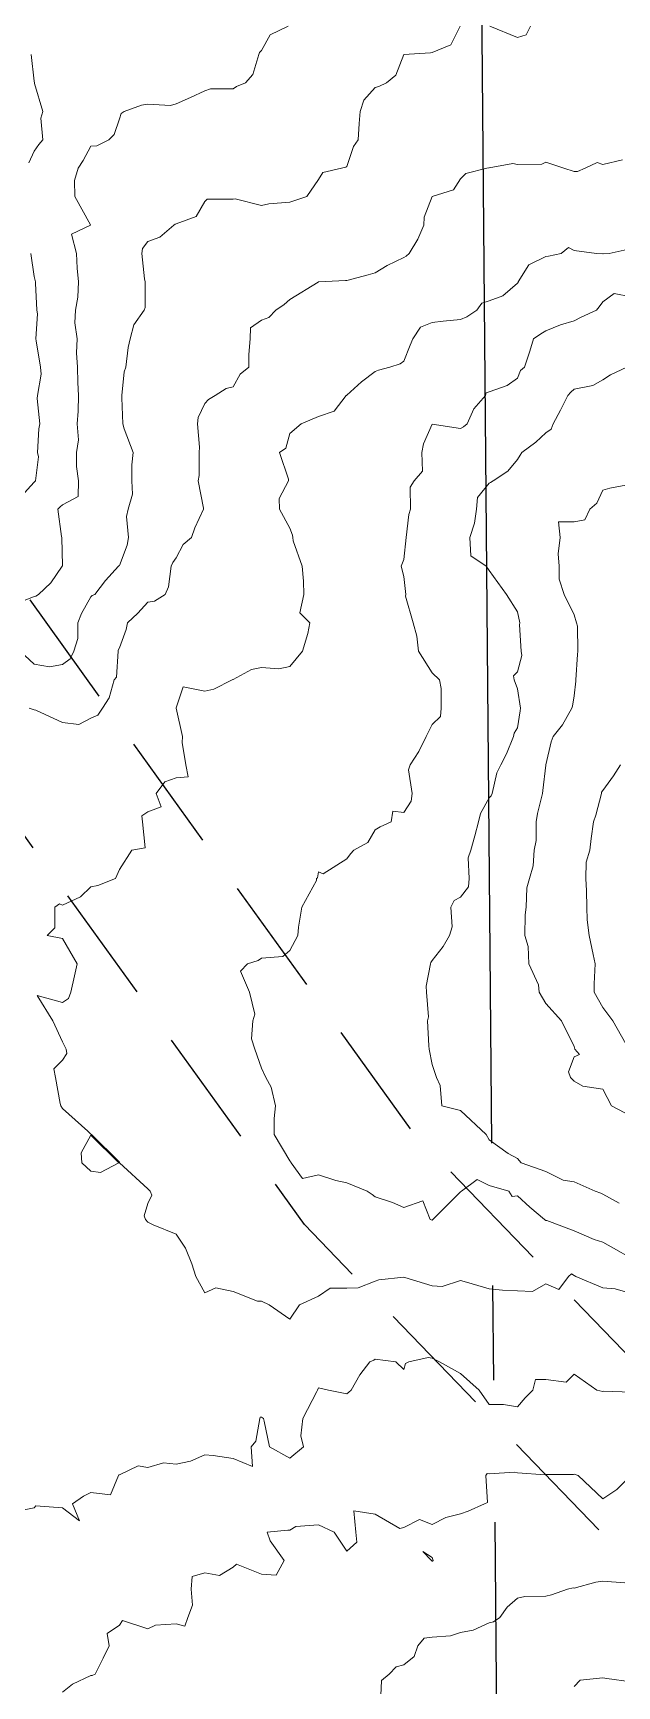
# Model space of a CAD drawing. Extents: x 537850 to 541798, y 6045627 to 6050132.
# Drawn here: x 539840.2 to 539901.8, y 6047248.8 to 6047423.3 of the extents above; entities that cross this region are included whole.
import ezdxf

# ---------------------------------------------------------------- set-up
doc = ezdxf.new("R2010")
doc.units = 0
doc.header["$LTSCALE"] = 5
for name, pattern in [('DASHED2', [9.525, 6.35, -3.175]), ('foc-ACCESSROAD', [3.75, 2.5, -1.25]), ('foc-QUARTERLINE', [33, 25, -3, 2, -3])]:
    doc.linetypes.add(name, pattern=pattern)
doc.layers.add('Contour_Line_Intermediate', color=7, linetype='DASHED2', true_color=0xd9d9d9)
doc.layers.add('Contour_Line_Major', color=7, linetype='Continuous', true_color=0x6b6b6b)
doc.layers.add('F-AR', color=190, linetype='foc-ACCESSROAD')
doc.layers.add('L-SECQ', color=8, linetype='foc-QUARTERLINE')

msp = doc.modelspace()

# ---------------------------------------------------------------- linework, layer by layer
at = {"layer": 'Contour_Line_Intermediate', "linetype": 'Continuous', "lineweight": 13, "flags": 128}
for points, elevation in [([(539867.124, 6047424.002), (539865.236, 6047423.097), (539864.332, 6047421.436), (539864.122, 6047421.211), (539864.048, 6047421.002), (539863.421, 6047418.912), (539862.641, 6047418.002), (539861.69, 6047417.644), (539861.332, 6047417.375), (539858.949, 6047417.385), (539858.332, 6047417.173), (539856.847, 6047416.487), (539855.332, 6047415.789), (539854.716, 6047415.618), (539852.332, 6047415.779), (539851.68, 6047415.654), (539849.849, 6047415.002), (539849.539, 6047414.796), (539849.332, 6047414.202), (539848.782, 6047412.552), (539848.232, 6047412.002), (539846.966, 6047411.369), (539846.333, 6047411.332), (539845.508, 6047409.826), (539844.969, 6047409.002), (539844.616, 6047407.719), (539844.62, 6047406.002), (539846.298, 6047403.037), (539846.272, 6047403.003), (539844.286, 6047402.05), (539844.823, 6047400.003), (539844.896, 6047398.439), (539845.029, 6047397.003), (539844.948, 6047395.388), (539844.717, 6047394.003), (539844.644, 6047392.692), (539844.882, 6047391.003), (539844.815, 6047389.52), (539844.908, 6047388.003), (539844.94, 6047386.396), (539845.022, 6047385.003), (539844.968, 6047383.368), (539844.872, 6047382.004), (539845.008, 6047380.329), (539844.806, 6047379.004), (539844.806, 6047377.53), (539845.036, 6047376.004), (539844.979, 6047374.358), (539843.333, 6047373.473), (539843.072, 6047373.265), (539842.826, 6047373.004), (539843.225, 6047370.111), (539843.249, 6047370.004), (539843.319, 6047367.018), (539843.304, 6047367.004), (539842.115, 6047365.222), (539840.797, 6047364.004), (539840.525, 6047363.812), (539840.333, 6047363.798), (539838.348, 6047362.989)], 920.956), ([(539885.292, 6047424.002), (539884.289, 6047422.043), (539882.331, 6047421.234), (539882.142, 6047421.19), (539879.331, 6047421.002), (539879.33, 6047421.002), (539879.33, 6047421.002), (539878.512, 6047418.821), (539877.529, 6047418.002), (539876.716, 6047417.617), (539876.331, 6047417.525), (539875.136, 6047416.197), (539874.746, 6047415.002), (539874.617, 6047413.716), (539874.536, 6047412.002), (539874.034, 6047411.299), (539873.331, 6047409.192), (539873.231, 6047409.102), (539872.764, 6047409.002), (539870.783, 6047408.55), (539870.331, 6047407.815), (539869.093, 6047406.002), (539867.332, 6047405.416), (539865.085, 6047405.25), (539864.332, 6047405.053), (539861.557, 6047405.777), (539861.332, 6047405.747), (539858.608, 6047405.727), (539858.332, 6047405.482), (539857.43, 6047403.904), (539855.332, 6047403.118), (539855.23, 6047403.105), (539855.069, 6047403.003), (539853.61, 6047401.725), (539852.332, 6047401.26), (539851.788, 6047400.547), (539851.687, 6047400.003), (539851.999, 6047397.336), (539852.042, 6047397.003), (539852.042, 6047394.294), (539851.955, 6047394.003), (539850.87, 6047392.466), (539850.479, 6047391.003), (539850.27, 6047390.065), (539850.018, 6047388.003), (539849.834, 6047387.502), (539849.588, 6047385.003), (539849.582, 6047384.754), (539849.694, 6047382.004), (539849.855, 6047381.481), (539850.805, 6047379.004), (539850.66, 6047377.677), (539850.66, 6047376.004), (539850.733, 6047374.604), (539850.269, 6047373.004), (539850.09, 6047372.246), (539850.311, 6047370.004), (539850.14, 6047369.197), (539849.332, 6047367.076), (539849.291, 6047367.046), (539849.243, 6047367.004), (539847.857, 6047365.48), (539846.751, 6047364.004), (539846.449, 6047363.888), (539846.333, 6047363.766), (539845.353, 6047361.984), (539844.958, 6047361.005), (539844.962, 6047359.376), (539844.544, 6047358.005), (539844.143, 6047357.195), (539843.333, 6047356.608), (539841.972, 6047356.365), (539840.333, 6047356.652), (539838.871, 6047358.005)], 921.956), ([(539892.715, 6047424.002), (539892.24, 6047423.092), (539891.33, 6047422.812), (539888.424, 6047424.002)], 921.956), ([(539902.425, 6047409.907), (539900.33, 6047409.414), (539899.737, 6047409.596), (539898.488, 6047409.002), (539897.674, 6047408.658), (539897.33, 6047408.658), (539896.229, 6047409.002), (539894.33, 6047409.636), (539893.893, 6047409.44), (539891.33, 6047409.382), (539890.833, 6047409.499), (539888.331, 6047409.044), (539888.3, 6047409.033), (539888.102, 6047409.002), (539885.891, 6047408.442), (539885.331, 6047407.869), (539884.599, 6047406.734), (539882.331, 6047406.018), (539882.323, 6047406.01), (539882.32, 6047406.002), (539881.49, 6047403.844), (539881.44, 6047403.003), (539880.825, 6047401.509), (539879.921, 6047400.003), (539879.608, 6047399.725), (539879.331, 6047399.58), (539877.587, 6047398.746), (539876.331, 6047397.95), (539875.592, 6047397.742), (539873.331, 6047397.155), (539873.193, 6047397.141), (539870.386, 6047397.003), (539870.339, 6047396.995), (539870.331, 6047396.997), (539870.313, 6047396.985), (539867.332, 6047395.13), (539866.73, 6047394.604), (539865.829, 6047394.003), (539865.105, 6047393.23), (539864.332, 6047392.961), (539863.177, 6047392.157), (539863.127, 6047391.003), (539863.007, 6047389.328), (539863.007, 6047388.003), (539862.071, 6047387.264), (539861.332, 6047385.909), (539860.594, 6047385.742), (539859.433, 6047385.003), (539858.74, 6047384.595), (539858.332, 6047384.183), (539857.654, 6047382.682), (539857.571, 6047382.004), (539857.795, 6047379.541), (539857.767, 6047379.004), (539857.767, 6047376.569), (539857.661, 6047376.004), (539858.223, 6047373.113), (539858.224, 6047373.004), (539857.31, 6047371.026), (539856.946, 6047370.004), (539856.046, 6047369.29), (539855.332, 6047367.878), (539854.97, 6047367.366), (539854.787, 6047367.004), (539854.528, 6047364.808), (539854.158, 6047364.004), (539853.051, 6047363.285), (539852.332, 6047363.186), (539851.291, 6047362.046), (539850.207, 6047361.005), (539850.042, 6047360.295), (539849.332, 6047358.379), (539849.216, 6047358.121), (539849.217, 6047358.005), (539849.047, 6047355.29), (539848.793, 6047355.005), (539848.258, 6047353.079), (539847.568, 6047352.005), (539847.064, 6047351.274), (539846.333, 6047350.966), (539845.073, 6047350.265), (539843.333, 6047350.491), (539840.53, 6047351.808), (539840.333, 6047351.82), (539839.816, 6047352.005)], 922.956), ([(539902.893, 6047400.44), (539900.998, 6047400.003), (539900.383, 6047399.95), (539900.33, 6047399.956), (539899.655, 6047400.003), (539897.33, 6047400.317), (539896.702, 6047400.631), (539895.947, 6047400.003), (539894.611, 6047399.722), (539894.33, 6047399.676), (539892.543, 6047398.791), (539891.408, 6047397.003), (539891.39, 6047396.943), (539891.33, 6047396.877), (539889.783, 6047395.55), (539888.331, 6047395.015), (539887.591, 6047394.743), (539887.048, 6047394.003), (539886.002, 6047393.332), (539885.331, 6047393.027), (539883.478, 6047392.856), (539882.331, 6047392.729), (539881.119, 6047392.215), (539880.295, 6047391.003), (539880.015, 6047390.319), (539879.331, 6047388.646), (539878.969, 6047388.365), (539877.884, 6047388.003), (539876.658, 6047387.677), (539876.331, 6047387.56), (539874.888, 6047386.447), (539873.331, 6047385.034), (539873.308, 6047385.027), (539873.274, 6047385.003), (539871.994, 6047383.341), (539870.331, 6047382.809), (539868.524, 6047382.004), (539867.332, 6047381.005), (539866.896, 6047379.439), (539866.22, 6047379.004), (539867.164, 6047376.172), (539867.188, 6047376.004), (539866.207, 6047374.128), (539866.242, 6047373.004), (539867.332, 6047371.007), (539867.6, 6047370.272), (539867.626, 6047370.004), (539867.676, 6047369.66), (539868.635, 6047367.004), (539868.751, 6047365.424), (539868.801, 6047364.004), (539868.389, 6047362.062), (539869.416, 6047361.005), (539869.227, 6047359.901), (539868.654, 6047358.005), (539867.332, 6047356.387), (539866.163, 6047356.174), (539864.332, 6047356.305), (539863.261, 6047356.075), (539861.332, 6047355.023), (539861.318, 6047355.019), (539861.234, 6047355.005), (539859.316, 6047354.021), (539858.332, 6047353.813), (539856.071, 6047354.266), (539855.332, 6047352.051), (539855.326, 6047352.012), (539855.326, 6047352.005), (539855.332, 6047351.992), (539856.009, 6047349.005), (539855.967, 6047348.371), (539856.341, 6047346.005), (539856.6, 6047344.738), (539855.332, 6047344.648), (539854.119, 6047344.219), (539853.224, 6047343.005), (539853.733, 6047341.605), (539852.332, 6047341.044), (539851.708, 6047340.63), (539851.775, 6047340.006), (539852.068, 6047337.27), (539850.658, 6047337.006), (539849.332, 6047334.985), (539848.911, 6047334.006), (539847.069, 6047333.27), (539846.333, 6047333.147), (539845.239, 6047332.1), (539843.333, 6047331.21), (539843.007, 6047331.332), (539842.517, 6047331.006), (539842.517, 6047328.821), (539841.705, 6047328.006), (539843.333, 6047327.685), (539844.875, 6047325.006), (539844.589, 6047323.75), (539844.194, 6047322.006), (539843.973, 6047321.367), (539843.333, 6047320.918), (539840.651, 6047321.688), (539842.307, 6047319.007), (539843.333, 6047316.785), (539843.725, 6047316.007), (539843.805, 6047315.535), (539843.333, 6047314.839), (539842.417, 6047313.923), (539842.6, 6047313.007), (539843.073, 6047310.267), (539843.153, 6047310.007), (539843.333, 6047309.738), (539845.993, 6047307.347), (539846.333, 6047307.042), (539846.401, 6047307.007), (539849.332, 6047304.076), (539849.363, 6047304.007), (539852.332, 6047301.269), (539852.59, 6047301.007), (539852.761, 6047300.579), (539852.332, 6047299.722), (539851.94, 6047298.4), (539852.099, 6047298.008), (539852.332, 6047297.746), (539852.894, 6047297.446), (539855.332, 6047296.482), (539856.326, 6047295.008), (539856.989, 6047293.351), (539857.402, 6047292.008), (539858.332, 6047290.28), (539859.526, 6047290.814), (539861.332, 6047290.414), (539863.921, 6047289.419), (539864.332, 6047289.419), (539865.153, 6047289.008), (539867.332, 6047287.507), (539868.338, 6047289.008), (539870.331, 6047289.916), (539871.573, 6047290.766), (539873.331, 6047290.766), (539874.52, 6047290.819), (539876.331, 6047291.53), (539876.701, 6047291.638), (539879.331, 6047291.92), (539879.448, 6047291.891), (539882.331, 6047291.026), (539883.393, 6047290.946), (539885.331, 6047291.569), (539885.946, 6047291.393), (539888.331, 6047290.712), (539889.764, 6047290.575), (539891.33, 6047290.497), (539892.928, 6047290.41), (539894.33, 6047291.217), (539895.686, 6047290.652), (539896.703, 6047292.008), (539897.051, 6047292.287), (539897.33, 6047292.122), (539897.504, 6047292.008), (539900.33, 6047290.808), (539901.647, 6047290.691), (539903.33, 6047290.222)], 923.956), ([(539902.878, 6047388.003), (539901.149, 6047387.184), (539900.33, 6047386.654), (539899.267, 6047386.066), (539897.33, 6047385.679), (539896.976, 6047385.357), (539896.654, 6047385.003), (539895.859, 6047383.475), (539895.093, 6047382.004), (539894.889, 6047381.445), (539894.33, 6047381.072), (539893.254, 6047380.08), (539891.781, 6047379.004), (539891.622, 6047378.713), (539891.33, 6047378.272), (539890.31, 6047377.025), (539888.779, 6047376.004), (539888.492, 6047375.842), (539888.331, 6047375.768), (539887.101, 6047374.234), (539887.016, 6047373.004), (539886.788, 6047371.547), (539886.292, 6047370.004), (539886.415, 6047368.088), (539888.022, 6047367.004), (539888.331, 6047366.542), (539890.176, 6047364.004), (539891.33, 6047362.191), (539891.58, 6047361.005), (539891.543, 6047360.792), (539891.74, 6047358.005), (539891.783, 6047357.552), (539891.33, 6047355.855), (539890.93, 6047355.405), (539890.972, 6047355.005), (539891.33, 6047354.033), (539891.668, 6047352.005), (539891.605, 6047351.731), (539891.33, 6047349.937), (539890.972, 6047349.363), (539890.904, 6047349.005), (539890.169, 6047347.167), (539889.588, 6047346.005), (539889.169, 6047345.167), (539888.662, 6047343.005), (539888.575, 6047342.761), (539888.331, 6047342.536), (539887.437, 6047340.899), (539887.206, 6047340.006), (539886.82, 6047338.516), (539886.428, 6047337.006), (539886.149, 6047336.188), (539886.251, 6047334.006), (539886.183, 6047333.153), (539885.331, 6047332.064), (539884.645, 6047331.692), (539884.316, 6047331.006), (539884.428, 6047328.909), (539884.166, 6047328.006), (539883.496, 6047326.841), (539882.331, 6047325.358), (539882.2, 6047325.138), (539882.163, 6047325.006), (539881.692, 6047322.646), (539881.741, 6047322.006), (539881.934, 6047319.403), (539881.829, 6047319.007), (539881.968, 6047316.37), (539882.004, 6047316.007), (539882.331, 6047314.373), (539882.779, 6047313.007), (539883.171, 6047312.167), (539883.344, 6047310.007), (539885.331, 6047309.539), (539888.043, 6047307.007), (539888.331, 6047306.432), (539890.342, 6047304.996), (539891.33, 6047304.447), (539891.707, 6047304.007), (539894.33, 6047303.093), (539896.151, 6047302.187), (539897.33, 6047301.992), (539899.535, 6047301.007), (539900.135, 6047300.813), (539900.33, 6047300.685), (539902.058, 6047299.735)], 925.956), ([(539903.33, 6047375.659), (539901.091, 6047375.243), (539900.33, 6047375.009), (539899.701, 6047373.633), (539898.985, 6047373.004), (539898.447, 6047371.887), (539897.33, 6047371.666), (539895.668, 6047371.666), (539895.834, 6047370.004), (539895.613, 6047368.287), (539895.727, 6047367.004), (539895.727, 6047365.607), (539896.262, 6047364.004), (539897.33, 6047361.867), (539897.574, 6047361.005), (539897.667, 6047360.668), (539897.689, 6047358.005), (539897.667, 6047357.668), (539897.495, 6047355.005), (539897.476, 6047354.859), (539897.33, 6047353.299), (539897.126, 6047352.209), (539897.053, 6047352.005), (539896.087, 6047350.248), (539895.083, 6047349.005), (539894.894, 6047348.441), (539894.332, 6047346.005), (539894.332, 6047346.004), (539894.33, 6047346), (539894.025, 6047343.311), (539893.971, 6047343.005), (539893.439, 6047340.897), (539893.317, 6047340.006), (539893.317, 6047338.019), (539893.089, 6047337.006), (539892.985, 6047335.351), (539892.611, 6047334.006), (539892.313, 6047333.023), (539892.259, 6047331.006), (539892.15, 6047330.186), (539892.098, 6047328.006), (539892.477, 6047326.859), (539892.547, 6047325.006), (539893.538, 6047322.799), (539893.626, 6047322.006), (539894.33, 6047320.832), (539895.968, 6047319.007), (539897.33, 6047316.283), (539897.38, 6047316.007), (539897.89, 6047315.447), (539897.33, 6047315.179), (539896.709, 6047313.628), (539896.935, 6047313.007), (539897.33, 6047312.621), (539898.224, 6047312.113), (539900.33, 6047311.766), (539901.261, 6047310.007), (539903.33, 6047308.923)], 926.956), ([(539902.192, 6047346.005), (539901.462, 6047344.874), (539900.33, 6047343.329), (539900.213, 6047343.122), (539900.188, 6047343.005), (539899.613, 6047340.722), (539899.339, 6047340.006), (539899.094, 6047338.242), (539898.969, 6047337.006), (539898.596, 6047335.74), (539898.539, 6047334.006), (539898.607, 6047332.729), (539898.655, 6047331.006), (539898.692, 6047329.644), (539898.896, 6047328.006), (539899.337, 6047326), (539899.533, 6047325.006), (539899.426, 6047322.91), (539899.426, 6047322.006), (539900.33, 6047320.388), (539901.389, 6047319.007), (539902.774, 6047316.562)], 927.955), ([(539838.192, 6047267.15), (539840.333, 6047267.579), (539840.528, 6047267.813), (539843.333, 6047267.58), (539845.112, 6047266.229), (539844.385, 6047268.009), (539845.531, 6047268.811), (539846.333, 6047269.201), (539848.399, 6047268.943), (539849.224, 6047271.009), (539849.273, 6047271.068), (539849.332, 6047271.085), (539851.305, 6047272.036), (539852.332, 6047271.839), (539853.992, 6047272.349), (539855.332, 6047272.208), (539856.82, 6047272.521), (539858.332, 6047273.182), (539859.239, 6047273.102), (539861.332, 6047272.786), (539863.394, 6047271.947), (539863.244, 6047274.009), (539863.733, 6047274.607), (539864.157, 6047277.009), (539864.191, 6047277.149), (539864.332, 6047277.143), (539864.544, 6047277.009), (539864.601, 6047276.739), (539865.186, 6047274.009), (539867.332, 6047272.817), (539868.774, 6047274.009), (539868.495, 6047275.172), (539868.686, 6047277.009), (539870.177, 6047279.854), (539870.234, 6047280.008), (539870.331, 6047280.243), (539871.389, 6047280.008), (539873.331, 6047279.624), (539873.559, 6047279.78), (539873.775, 6047280.008), (539874.705, 6047281.635), (539875.768, 6047283.008), (539876.162, 6047283.178), (539876.331, 6047283.265), (539878.512, 6047283.008), (539879.331, 6047282.19), (539879.513, 6047282.826), (539879.877, 6047283.008), (539881.898, 6047283.441), (539882.331, 6047283.376), (539883.101, 6047283.008), (539885.331, 6047281.754), (539887.309, 6047280.008), (539888.331, 6047278.483), (539889.856, 6047278.483), (539891.33, 6047278.237), (539892.143, 6047279.196), (539892.965, 6047280.008), (539893.221, 6047281.118), (539894.33, 6047281.121), (539896.487, 6047280.851), (539897.33, 6047281.694), (539899.692, 6047280.008), (539900.33, 6047279.872), (539900.435, 6047279.903), (539903.33, 6047279.811)], 922.956), ([(539843.333, 6047248.122), (539844.376, 6047248.967), (539846.333, 6047249.878), (539846.464, 6047249.878), (539846.766, 6047250.01), (539847.621, 6047251.721), (539848.266, 6047253.01), (539848.028, 6047254.315), (539849.332, 6047255.212), (539849.65, 6047255.692), (539852.332, 6047254.821), (539853.145, 6047255.197), (539855.332, 6047255.345), (539856.243, 6047255.099), (539856.561, 6047256.01), (539857.044, 6047257.297), (539856.901, 6047259.01), (539857.012, 6047260.33), (539858.332, 6047260.726), (539859.906, 6047260.435), (539861.332, 6047261.335), (539861.706, 6047261.635), (539864.332, 6047260.585), (539865.858, 6047260.483), (539866.706, 6047262.009), (539865.237, 6047264.103), (539864.94, 6047265.009), (539867.104, 6047265.237), (539867.332, 6047265.243), (539867.939, 6047265.617), (539870.331, 6047265.794), (539871.999, 6047265.009), (539873.331, 6047263.005), (539874.374, 6047263.967), (539874.279, 6047265.009), (539874.079, 6047267.262), (539876.331, 6047266.931), (539878.919, 6047265.421), (539879.331, 6047265.524), (539880.987, 6047266.354), (539882.331, 6047265.816), (539883.784, 6047266.556), (539885.331, 6047266.955), (539886.121, 6047267.218), (539887.862, 6047268.009), (539888.174, 6047268.165), (539887.996, 6047271.009), (539888.124, 6047271.216), (539888.331, 6047271.172), (539891.005, 6047271.334), (539891.33, 6047271.294), (539894.268, 6047271.071), (539894.33, 6047271.11), (539897.229, 6047271.11), (539897.33, 6047271.131), (539897.73, 6047271.009), (539900.33, 6047268.536), (539901.814, 6047269.525), (539903.297, 6047271.009)], 921.956), ([(539876.891, 6047247.01), (539876.978, 6047249.363), (539877.808, 6047250.01), (539878.529, 6047250.812), (539879.331, 6047251.025), (539880.434, 6047251.907), (539880.819, 6047253.01), (539881.5, 6047253.84), (539882.331, 6047253.915), (539884.28, 6047254.06), (539885.331, 6047254.42), (539886.67, 6047254.67), (539888.331, 6047255.435), (539888.798, 6047255.542), (539889.467, 6047256.01), (539890.252, 6047257.088), (539891.33, 6047258.059), (539892.113, 6047258.227), (539894.33, 6047258.253), (539894.936, 6047258.404), (539896.6, 6047259.01), (539897.213, 6047259.126), (539897.33, 6047259.118), (539899.591, 6047259.749), (539900.33, 6047259.833), (539902.656, 6047259.683)], 920.956)]:
    msp.add_lwpolyline(points, dxfattribs=dict(at, elevation=elevation))
for points, elevation in [([(539847.352, 6047302.988), (539849.264, 6047304.007), (539846.333, 6047306.939), (539845.285, 6047305.055), (539845.371, 6047304.007), (539846.333, 6047303.139), (539847.352, 6047302.988)], 923.956), ([(539882.371, 6047261.969), (539882.451, 6047262.009), (539882.331, 6047262.334), (539881.364, 6047262.976), (539882.249, 6047262.009), (539882.331, 6047261.97), (539882.371, 6047261.969)], 921.956)]:
    msp.add_lwpolyline(points, close=True, dxfattribs=dict(at, elevation=elevation))
at = {"layer": 'Contour_Line_Major', "linetype": 'Continuous', "lineweight": 15, "flags": 128}
for points, elevation in [([(539840.043, 6047421.002), (539840.333, 6047418.203), (539840.383, 6047418.002), (539840.386, 6047417.949), (539841.241, 6047415.002), (539841.059, 6047414.276), (539841.266, 6047412.002), (539840.833, 6047411.502), (539840.333, 6047410.795), (539839.768, 6047409.567)], 919.956), ([(539840.002, 6047400.003), (539840.333, 6047397.563), (539840.501, 6047397.003), (539840.472, 6047396.864), (539840.627, 6047394.003), (539840.687, 6047393.649), (539840.526, 6047391.003), (539840.549, 6047390.787), (539840.998, 6047388.003), (539841.069, 6047387.267), (539840.692, 6047385.003), (539840.646, 6047384.69), (539840.951, 6047382.004), (539840.851, 6047381.485), (539840.709, 6047379.004), (539840.803, 6047378.534), (539840.499, 6047376.004), (539840.407, 6047375.93), (539840.333, 6047375.851), (539838.977, 6047374.36)], 919.956), ([(539903.33, 6047395.415), (539901.547, 6047395.786), (539900.33, 6047394.902), (539899.967, 6047394.366), (539899.681, 6047394.003), (539898.042, 6047393.291), (539897.33, 6047392.88), (539895.866, 6047392.467), (539894.33, 6047391.829), (539893.794, 6047391.539), (539893.016, 6047391.003), (539892.652, 6047389.682), (539892.065, 6047388.003), (539891.669, 6047387.664), (539891.33, 6047386.858), (539890.257, 6047386.077), (539888.331, 6047385.389), (539888.046, 6047385.288), (539887.945, 6047385.003), (539886.738, 6047383.596), (539886.03, 6047382.004), (539885.638, 6047381.697), (539885.331, 6047381.519), (539882.346, 6047381.988), (539882.331, 6047381.97), (539881.432, 6047379.903), (539881.232, 6047379.004), (539881.306, 6047377.029), (539880.427, 6047376.004), (539880.006, 6047375.329), (539880.032, 6047373.004), (539879.887, 6047372.448), (539879.605, 6047370.004), (539879.331, 6047367.71), (539879.058, 6047367.004), (539879.331, 6047365.911), (539879.556, 6047364.004), (539879.522, 6047363.814), (539880.324, 6047361.005), (539880.725, 6047359.61), (539880.875, 6047358.005), (539882.331, 6047355.717), (539883.123, 6047355.005), (539883.272, 6047354.063), (539883.272, 6047352.005), (539883.201, 6047351.135), (539882.331, 6047350.283), (539881.915, 6047349.421), (539881.714, 6047349.005), (539880.92, 6047347.416), (539880.022, 6047346.005), (539879.832, 6047345.505), (539880.223, 6047343.005), (539880.134, 6047342.202), (539879.331, 6047340.998), (539878.197, 6047341.139), (539878.008, 6047340.006), (539876.861, 6047339.476), (539876.331, 6047339.167), (539875.531, 6047337.806), (539874.058, 6047337.006), (539873.703, 6047336.635), (539873.331, 6047336.115), (539870.826, 6047334.501), (539870.331, 6047334.715), (539870.249, 6047334.089), (539870.125, 6047334.006), (539870.125, 6047333.8), (539868.569, 6047331.006), (539868.215, 6047328.889), (539868.159, 6047328.006), (539867.332, 6047326.423), (539866.561, 6047325.777), (539864.332, 6047325.621), (539863.984, 6047325.354), (539862.862, 6047325.006), (539862.097, 6047324.241), (539863.055, 6047322.006), (539863.635, 6047319.704), (539863.419, 6047319.007), (539863.259, 6047317.08), (539863.634, 6047316.007), (539864.332, 6047314.014), (539864.772, 6047313.007), (539865.353, 6047311.985), (539865.815, 6047310.007), (539865.666, 6047308.672), (539865.666, 6047307.007), (539867.332, 6047304.232), (539867.415, 6047304.091), (539867.465, 6047304.007), (539868.664, 6047302.34), (539870.331, 6047302.728), (539872.183, 6047302.156), (539873.331, 6047301.878), (539875.493, 6047301.007), (539875.988, 6047300.665), (539876.331, 6047300.427), (539878.145, 6047299.822), (539879.331, 6047299.283), (539881.335, 6047300.012), (539882.137, 6047298.008), (539882.331, 6047297.965), (539882.362, 6047297.977), (539882.419, 6047298.008), (539885.331, 6047300.93), (539885.416, 6047301.007), (539887.085, 6047302.253), (539888.331, 6047301.61), (539890.412, 6047301.007), (539890.772, 6047300.449), (539891.33, 6047300.531), (539892.647, 6047299.324), (539894.198, 6047298.008), (539894.33, 6047297.934), (539894.435, 6047297.903), (539897.33, 6047296.814), (539899.412, 6047295.926), (539900.33, 6047295.629), (539901.475, 6047295.008), (539903.33, 6047293.934)], 924.956), ([(539897.33, 6047248.738), (539897.945, 6047249.395), (539900.33, 6047249.646), (539900.778, 6047249.562), (539903.33, 6047249.223), (539904.453, 6047248.887), (539906.33, 6047248.588)], 919.956)]:
    msp.add_lwpolyline(points, dxfattribs=dict(at, elevation=elevation))
at = {"layer": 'F-AR', "flags": 128}
for points in [[(540687.615, 6046699.301), (540666.728, 6046758.301), (540649.992, 6046882.627), (540637.828, 6046903.799), (540596.613, 6046935.707), (540550.24, 6047018.582), (540494.198, 6047092.24), (540482.261, 6047133.987), (540456.995, 6047158.606, 0.0116076), (540456.741, 6047158.843), (540450.735, 6047164.175, 0.0245364), (540450.162, 6047164.635), (540438.068, 6047173.414, 0.0546261), (540436.649, 6047174.224), (540425.158, 6047179.213, 0.0302936), (540424.306, 6047179.523), (540404.318, 6047185.455), (540392.121, 6047190.259), (540364.741, 6047182.769), (540334.717, 6047173.874), (540334.717, 6047173.874), (540334.717, 6047173.874), (540321.502, 6047170.747), (540297.339, 6047160.785), (540278.577, 6047154.978), (540258.87, 6047153.303), (540237.742, 6047156.385), (540117.263, 6047173.961), (540021.905, 6047223.161), (539965.378, 6047237.17), (539910.273, 6047276.122), (539880.405, 6047307.109), (539832.962, 6047373.092), (539796.611, 6047391.544), (539788.075, 6047400.93)], [(540671.757, 6046699.17), (540652.077, 6046754.762), (540635.526, 6046877.71), (540626.305, 6046893.759), (540585.021, 6046925.722), (540537.671, 6047010.342), (540480.559, 6047085.406), (540468.942, 6047126.031), (540446.657, 6047147.747), (540441.057, 6047152.719), (540429.925, 6047160.799), (540419.605, 6047165.28), (540399.74, 6047171.175, -0.0216979), (540399.126, 6047171.386), (540391.266, 6047174.482), (540368.849, 6047168.35), (540338.576, 6047159.381), (540326.114, 6047156.432), (540302.423, 6047146.665), (540281.461, 6047140.177), (540258.417, 6047138.218), (540235.578, 6047141.55), (540112.617, 6047159.488), (540016.593, 6047209.032), (539959.03, 6047223.297), (539900.462, 6047264.698), (539868.862, 6047297.482), (539822.921, 6047361.376), (539788.299, 6047378.95)]]:
    msp.add_lwpolyline(points, format="xyb", dxfattribs=at)
at = {"layer": 'L-SECQ'}
msp.add_line((539886.039, 6047596.06), (539892.826, 6046822.684), dxfattribs=at)

doc.saveas('drawing.dxf')
